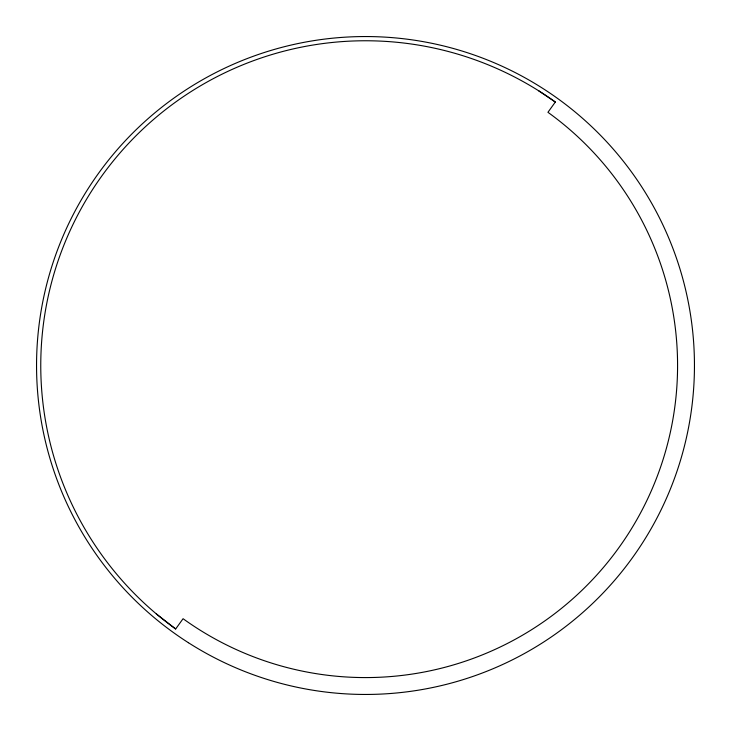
<?xml version="1.0" encoding="UTF-8"?>
<svg xmlns="http://www.w3.org/2000/svg" width="731" height="731" viewBox="0 0 731 731"><rect width="100%" height="100%" fill="white"/><g stroke="black" fill="none" stroke-linecap="round" stroke-linejoin="round"><path stroke-width="1.1" d="M156.343 613.903L175.668 628.971L183.07 618.709A312.082 312.082 0 0 0 618.7 547.93A312.082 312.082 0 0 0 547.939 112.3L555.332 102.029L538.683 90.799M175.668 628.971A324.728 324.728 0 0 1 102.029 175.668A324.728 324.728 0 0 1 555.332 102.029M188.379 642.695A328.95 328.95 0 0 0 694.121 380.294A328.95 328.95 0 0 0 214 73.511A328.95 328.95 0 0 0 188.379 642.695"/></g></svg>
